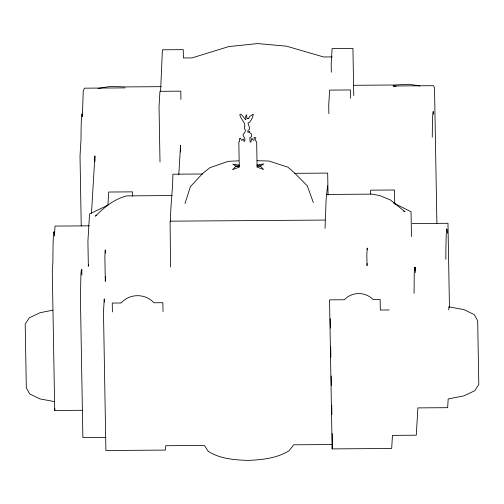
<?xml version="1.0" encoding="UTF-8"?>
<svg xmlns="http://www.w3.org/2000/svg" width="504" height="504" viewBox="0 0 504 504"><rect width="100%" height="100%" fill="white"/><g stroke="black" fill="none" stroke-linecap="round" stroke-linejoin="round"><path stroke-width="0.76" d="M170.465 221.867C170.396 205.897 172.841 190.109 172.878 174.195L202.734 173.987M325.03 228.375L326.151 198.765L327.562 185.774M82.139 410.281L54.715 410.476L54.848 408.29M88.439 264.682L88.345 266.244L87.91 241.309L89.536 214.005L107.913 205.134L108.694 192.03L132.508 191.86L132.59 196.295M91.495 213.261L94.903 155.919L94.998 161.431M105.601 276.312L105.298 281.408L104.863 256.473L105.254 249.921L105.311 253.039M160.593 91.136L162.414 49.801L183.254 49.65L183.399 57.966L192.005 57.903L228.728 46.589L257.576 43.583L286.524 46.179L323.631 56.965L332.243 56.908M178.794 174.819L180.552 145.24L180.671 152.038M448.818 309.973L448.762 306.823L464.008 309.645L474.296 314.622L477.685 320.815L478.8 384.533L474.667 390.776L463.781 395.905L448.188 398.941L447.665 407.679L417.898 407.894L416.279 435.198L392.459 435.368L391.684 448.478L332.142 448.9L332.407 444.534L293.706 444.805L289.113 450.765C276.835 458.287 262.225 459.774 248.144 460.417C234.473 459.931 220.122 458.905 208.284 451.345L204.397 445.441L165.696 445.719L165.438 450.085L105.903 450.513L103.484 311.995L104.259 298.885L104.315 302.035M370.434 194.021L370.661 190.166L394.474 189.995L394.72 204.019M367.158 263.51L367.025 265.69L366.83 254.608L367.221 248.056L367.246 249.537M184.974 203.509L190.386 186.675L202.551 173.559L209.859 167.712L228.255 161.33L238.631 160.833M96.749 215.41L95.357 216.147C104.303 207.264 114.339 198.929 126.844 195.88L172.091 195.552M52.844 310.199L40.219 312.663L29.333 317.785L25.2 324.034L26.315 387.752L29.704 393.945L39.992 398.916L54.476 401.6M97.946 88.465L110.193 86.442L125.786 86.915L161.141 86.663M239.249 166.137L236.2 166.282L232.81 164.165L239.526 165.167L238.738 165.797L238.694 166.484L239.413 167.101L232.483 169.709L236.219 166.03L239.249 166.137L238.827 141.907L239.639 141.593L239.513 139.091L239.734 138.241L240.408 138.083L241.435 140.263L242.115 140.32L242.947 138.991L243.69 139.469L243.999 141.454L244.849 140.975L244.755 138.09L243.199 135.708L243.123 134.184L244.182 133.44L245.593 130.687L244.44 128.501L244.427 126.378L244.919 126.013C244.875 122.037 240.66 118.843 239.791 114.849L240.219 114.137C242.953 114.206 247.256 124.645 245.574 116.651L246.475 114.679L246.891 117.747L247.533 118.812L248.258 118.175L248.749 118.616L249.404 116.676L253.084 114.244L253.336 114.736L252.775 115.996A13.558 12.613 3.4 0 1 251.276 119.851L249.782 122.006L247.974 123.159L249.575 127.903L249.442 129.251L247.968 130.416L247.836 132.294L249.083 132.111C249.001 130.064 249.6 131.972 249.845 132.854L251.496 133.9L251.698 136.099L251.458 136.88L249.827 137.485L250.186 142.078L250.91 141.996L251.616 138.518L252.17 138.556L253.052 140.162L253.953 140.238L254.344 138.657L253.984 137.674L254.488 137.359L255.742 137.819L255.648 140.868L256.668 141.863L257.09 166.005L260.121 166.112L263.882 163.945L256.927 165.041L257.639 165.659L257.601 166.345L256.807 166.975L263.554 169.489L260.133 165.86L257.09 166.005M353.632 85.296L393.706 85.006L409.368 84.313L419.882 85.932M125.087 87.891L84.439 88.175L83.248 90.915L82.354 116.701A46.998 1.235 89.6 0 0 80.993 139.639L80.016 156.026L81.238 226.076M257.072 160.7L268.934 161.041L287.904 167.158L294.525 172.904L307.289 185.844L313.356 202.595M294.67 173.332L327.676 173.093L328.054 194.972M326.888 194.456L372.135 194.128L379.745 195.596L390.316 199.943L405.084 211.756L403.628 211.195M324.885 220.065L170.087 221.168L170.547 267.089M89.195 225.842L55.024 226.082L54.445 235.916A50.331 1.323 89.6 0 0 52.882 262.13L52.303 271.958L54.715 410.476M412.253 223.543L447.974 223.285L449.448 307.497M389.264 309.96L380.331 310.023L380.148 299.496L373.004 299.546A18.869 17.552 3.4 0 0 344.427 299.748L329.54 299.855L332.142 448.9M105.909 437.409L82.864 437.573L80.445 299.055L80.93 273.508L81.346 270.037L81.585 272.758L81.78 269.483L81.875 275.026M396.075 86.373L393.007 85.982L433.654 85.693L434.524 88.414L436.88 223.467M393.7 203.106L411.037 211.712L411.472 236.647M415.283 272.651L415.189 267.114L414.994 270.39A25.439 0.668 89.6 0 0 414.149 284.59L414.055 293.404M353.758 95.54L352.932 48.447L332.098 48.592L331.185 63.888L331.33 72.198M350.614 98.267L350.469 89.951L329.629 90.103L328.721 105.393L328.866 113.702M330.208 318.604L330.372 328.054M330.7 346.941L330.882 357.172M331.21 376.06L331.374 385.503M331.72 405.178L331.884 414.622M332.212 433.516L332.388 443.747M180.93 99.471L180.785 91.161L159.944 91.312L159.037 106.602L160.007 162.011M163.019 311.567L162.868 302.702L153.934 302.765A21.193 19.713 3.4 0 0 121.187 302.998L112.26 303.062L112.411 311.932M432.268 137.145A46.998 1.235 89.6 0 1 433.629 114.206M445.832 259.333A50.331 1.323 89.6 0 1 447.394 233.119"/></g></svg>
